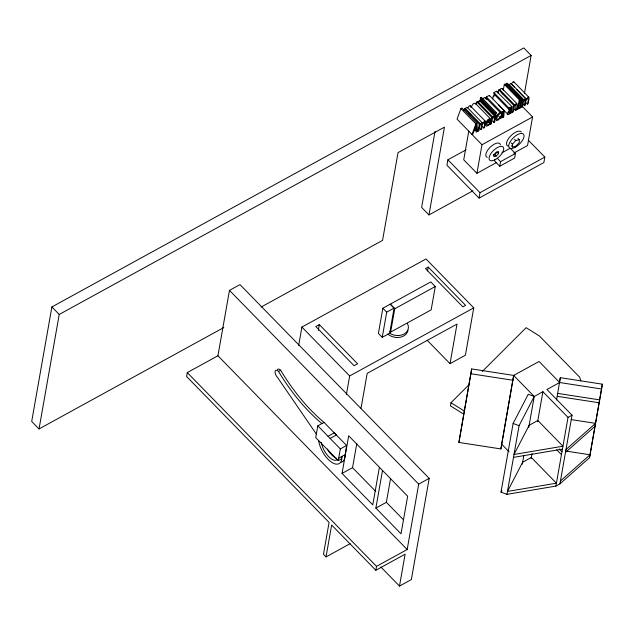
<?xml version="1.0" encoding="UTF-8"?>
<svg xmlns="http://www.w3.org/2000/svg" width="634" height="634" viewBox="0 0 634 634"><rect width="100%" height="100%" fill="white"/><g stroke="black" fill="none" stroke-linecap="round" stroke-linejoin="round"><path stroke-width="0.95" d="M498.554 153.602L498.578 151.613L496.264 152.136L493.918 154.641L493.894 156.63L496.208 156.115L498.554 153.602L497.127 152.144L494.782 154.648L493.236 154.997M470.507 106.995L470.19 105.727A1.363 0.61 -44.3 0 0 469.422 105.854L467.694 107.891L482.664 123.226L484.392 121.189A1.363 0.61 -44.3 0 1 485.161 121.054L485.486 122.322L484.59 127.553L483.75 128.013L482.395 126.618M277.47 369.638A4.644 2.195 61.2 0 1 280.64 370.232A119.477 56.489 61.2 0 0 324.045 422.395L346.592 445.48L344.841 457.558A18.544 8.773 61.2 0 1 340.783 462.416M489.638 120.928C490.161 117.837 486.738 120.896 487.015 122.37L489.638 120.928L488.275 119.541M559.457 382.524L560.313 377.682L602.3 384.172L601.626 389.014L559.64 382.524L539.082 361.467L513.667 375.423L500.884 448.935L458.897 442.445L471.68 368.933L513.667 375.423L534.224 396.472L528.772 427.427M458.897 442.445L471.68 368.933M500.884 448.935L513.667 375.423M556.573 399.935L560.313 377.682M555.915 486.08L568.024 417.402L542.918 391.701L534.224 396.472L528.257 394.269L513.112 423.472L501.003 492.15L506.97 494.346L555.915 486.08L559.925 483.877L589.517 457.693L602.3 384.172M524.469 93.277L531.141 55.435L523.803 47.922L51.885 306.943L31.7 421.436L39.039 428.949L223.81 327.532M39.039 428.949L59.224 314.456L531.141 55.435M380.86 566.994L399.491 586.078L411.355 579.571L429.194 478.377L239.969 284.611L229.468 290.372L217.938 355.769L187.284 372.594L186.594 376.509L329.086 522.424L323.467 554.298L326.027 556.921L350.15 543.679M298.669 345.443L301.903 327.073L426.008 258.957L473.756 307.855L465.404 355.23L450.029 363.67L427.189 340.284M318.3 330.409L319.33 324.608L357.592 363.789L354.073 365.723L315.803 326.542L319.33 324.608M324.045 422.395L317.793 425.834L315.716 437.579L338.263 460.664L341.449 458.913L341.892 456.44L341.774 459.238A18.544 8.773 61.2 0 1 330.227 461.219A18.544 8.773 61.2 0 1 318.609 440.551M346.418 394.34L349.659 375.97L473.756 307.855M338.263 460.664L340.339 448.92L346.592 445.48M326.027 556.921L331.645 525.039L375.827 570.275L405.118 554.203L399.491 586.078M379.401 467.274L372.768 504.886L342.043 473.424L348.676 435.812L407.646 496.192L401.013 533.804L375.875 508.072L382.508 470.452M361.047 408.145L367.181 373.363L457.011 324.061L450.029 363.67M342.043 473.424L352.536 467.662L356.791 443.546M389.989 331.439L390.639 332.105L431.16 309.868L435.273 286.52L430.779 281.916L382.849 308.227L378.411 333.397L382.254 337.328L389.664 333.262A11.88 9.019 10 0 0 404.032 334.031A11.88 9.019 10 0 0 407.393 323.53M382.254 337.328L386.692 312.158L394.102 308.092L390.259 304.154L394.752 308.758L390.639 332.105M389.664 333.262L394.102 308.092M435.043 131.333L421.626 207.413L428.964 214.926L472.98 190.763M428.964 214.926L444.442 127.141L398.041 152.604L382.556 240.397L261.113 307.054M375.875 508.072L386.375 502.31L390.623 478.194M427.554 270.964L428.235 267.088L465.625 305.374L462.875 306.888L425.485 268.602L428.235 267.088M466.053 149.822L447.897 159.784L446.938 165.244L479.05 198.125L543.877 162.55L544.836 157.089L528.439 140.296M375.827 570.275L376.517 566.36L407.171 549.535L418.702 484.138L429.194 478.377M464.072 110.538L464.381 108.794L465.213 108.335L480.192 123.67L480.049 124.446C480.421 123.654 482.173 121.577 482.664 123.226M465.213 108.335L465.079 109.111C465.443 108.319 467.203 106.243 467.694 107.891M468.772 131.214L463.731 159.792L476.934 173.312L496.66 162.486M476.34 104.594L476.8 101.979L477.632 101.519L492.61 116.854L492.428 117.892L494.393 115.911L479.423 100.576L477.45 102.557L477.632 101.519M479.787 101.915L480.089 100.172L480.929 99.712M496.382 112.63L495.431 113.153L495.217 114.374L496.16 113.851L496.382 112.63L481.404 97.295L480.453 97.818L480.239 99.039L495.899 115.047L494.671 122.021L493.838 122.481L491.794 120.389M476.76 129.708L478.123 131.103L479.352 124.129L480.192 123.67M485.287 98.849L485.517 97.533L484.542 97.62A2.124 0.951 -44.3 0 0 483.171 98.563L482.712 99.078M486.215 98.024L486.373 96.859L489.345 95.409L504.323 110.744L503.689 117.068L502.857 117.528L502.992 116.783C493.109 124.272 509.451 106.433 501.137 113.383L485.517 97.533M478.9 127.466L480.937 129.558L481.713 123.915L479.875 125.437L478.955 130.644L478.123 131.103M483.75 128.013C486.999 118.059 481.008 123.582 481.777 129.098L480.937 129.558M476.934 173.312L481.975 144.742L532.584 116.965L522.02 106.147M507.874 114.389C505.433 112.155 516.742 104.42 508.753 109.207L493.775 93.872L493.989 92.683L496.398 91.169L512.114 106.766L511.305 112.892L510.473 113.351L510.6 112.606L509.419 114.017L508.048 114.532L498.34 104.634M489.908 123.099L488.854 125.183L486.5 126.174C483.251 123.368 491.493 114.239 490.296 121.387L486.857 123.273C485.644 127.339 492.57 122.814 488.497 121.728M488.505 122.196L490.542 124.288L491.77 117.314L492.61 116.854M479.05 198.125L480.009 192.673L544.836 157.089M498.11 93.428L498.728 89.941L499.56 89.489L514.539 104.816L514.404 105.593C517.399 100.537 518.461 107.503 516.369 110.11L515.537 110.57L513.492 108.477M494.393 115.911C493.529 118.487 490.288 120.016 491.374 123.828L490.542 124.288M499.56 89.489L499.426 90.258L500.694 88.744L501.954 88.34L517.098 103.849M493.838 122.481L495.067 115.507L495.899 115.047M503.269 90.242L504.299 84.409L505.132 83.957L521.703 100.885L520.474 107.859L519.634 108.319L518.279 106.924M499.632 117.75L498.689 119.794L496.596 120.65C495.202 118.645 496.723 115.602 498.142 113.89A2.124 0.951 -44.3 0 1 499.521 112.955L500.495 112.868C500.377 114.762 496.636 114.413 497.032 117.583C495.923 122.402 502.802 116.767 497.539 115.689M506.043 84.877L506.257 83.656L507.208 83.141L522.178 98.468L521.964 99.689L521.013 100.212L521.227 98.991L522.178 98.468M501.137 113.383L501.351 112.194L504.323 110.744M469.77 383.958L450.98 402.717L450.433 405.839L463.708 414.145M494.924 159.134L494.607 160.965L499.75 166.235L514.61 158.072L515.418 153.491L510.275 148.229L502.017 152.762M503.166 115.808L503.507 113.874L501.969 114.976A1.815 0.808 -44.3 0 0 501.114 116.165L501.312 117.504L503.166 115.808L501.803 114.413M508.753 109.207L508.959 108.01L511.931 106.567M499.75 166.235L500.551 161.654L515.418 153.491M510.774 111.632L511.115 109.698L509.577 110.799A1.815 0.808 -44.3 0 0 508.722 111.988L508.92 113.328L510.774 111.632L509.411 110.237M511.115 110.855L512.47 112.25L513.706 105.276L514.539 104.816M515.537 110.57L516.139 104.887L514.222 106.583L513.31 111.79L512.47 112.25M517.558 109.46L519.27 99.744L520.11 99.284L518.39 109L517.558 109.46L516.195 108.065M519.634 108.319L520.863 101.345L521.703 100.885M520.332 105.791L521.695 107.186L522.923 100.212L523.763 99.76L508.785 84.425L507.953 84.885M523.763 99.76L523.621 100.529C523.993 99.736 525.745 97.66 526.236 99.308L527.964 97.271A1.363 0.61 -44.3 0 1 528.732 97.145L529.057 98.413L528.162 103.643L527.322 104.095L525.285 102.011M522.471 103.548L524.508 105.64L525.285 99.998L523.446 101.519L522.527 106.726L521.695 107.186M527.322 104.095C530.571 94.141 524.58 99.665 525.348 105.181L524.508 105.64M532.584 116.965L527.543 145.535L513.817 153.071M506.97 494.346L519.08 425.676L534.224 396.472M522.289 464.183L523.827 455.481M531.149 458.445L532.005 453.611M537.632 421.689L542.918 391.701M559.925 483.877L572.034 415.207L546.936 389.498L559.64 382.524M589.517 457.693L601.626 389.014M471.236 107.487C471.728 105.799 473.162 102.597 475.302 103.326L490.28 118.661M475.278 130.525L476.641 131.92L477.568 131.412L476.974 123.337L462.004 108.002L460.918 108.596L457.051 119.113L481.975 144.742M476.974 123.337L475.896 123.931L472.029 134.448L472.916 133.964L473.97 131.04L476.499 129.653L476.641 131.92M501.003 492.15L501.89 490.431M514.665 87.46L511.266 83.981L512.993 81.937A1.363 0.61 -44.3 0 1 513.762 81.81L528.899 97.295M508.65 85.194L510.909 83.339L526.117 98.88M512.573 147.025L512.446 144.243L515.767 140.558L519.206 139.646L519.333 142.428L516.021 146.113L512.573 147.025L511.305 145.725M482.3 371.453L526.149 327.683L539.423 335.988L579.674 377.206L580.847 380.979M486.389 99.34L487.443 98.428M565.98 449.538L595.572 423.354L571.163 419.581M565.473 452.438L595.064 426.254M560.44 480.976L590.032 454.792L565.623 451.02M495.051 94.252L493.173 96.352L492.776 98.841M476.435 128.726L474.398 129.851L476.189 124.906L476.435 128.726L475.08 127.339M316.572 434.409L277.526 377.452A4.644 2.195 61.2 0 1 275.101 371.5A4.644 2.195 61.2 0 1 278.492 371.405L280.64 370.232M394.752 308.758L435.273 286.52M328.016 436.295L334.269 432.864L336.377 435.019L330.116 438.451M338.707 458.184L344.959 454.752M568.024 417.402L572.034 415.207M513.492 457.376L562.429 449.11M471.007 373.775L512.993 380.257M557.722 393.405L599.709 399.888M557.215 396.305L599.201 402.788M513.112 423.472L519.08 425.676M450.98 402.717L464.254 411.014M516.71 89.552L526.236 99.308M517.495 94.26L519.539 96.352M521.568 98.817L522.923 100.212M506.257 83.656L521.227 98.991M504.299 84.409L519.27 99.744M519.508 99.95L520.863 101.345M502.152 93.047L503.507 94.442M498.728 89.941L513.706 105.276M509.918 107.368L511.281 108.763M493.989 92.683L508.959 108.01M486.373 96.859L501.351 112.194M480.453 97.818L495.431 113.153M517.938 138.347L519.206 139.646M480.089 100.172L495.067 115.507M514.499 139.258L515.767 140.558M476.8 101.979L491.77 117.314M511.178 142.943L512.446 144.243M470.357 105.878L485.327 121.213M469.16 113.296L471.205 115.388M464.381 108.794L479.352 124.129M460.918 108.596L475.896 123.931M494.782 154.648L496.208 156.115M497.341 158.357L500.551 161.654M447.897 159.784L480.009 192.673M559.251 448.967L561.97 451.741M556.707 449.783L561.455 454.641M382.849 308.227L386.692 312.158M501.557 444.093L509.094 451.812M301.903 327.073L349.659 375.97M229.468 290.372L418.702 484.138M317.793 425.834L340.339 448.92M352.536 467.662L375.756 491.437M386.375 502.31L403.359 519.698M217.938 355.769L407.171 549.535M187.284 372.594L376.517 566.36M51.885 306.943L59.224 314.456M496.961 91.233L497.238 92.199M489.345 95.409L489.622 95.932M475.302 103.326L475.54 104.079M513.928 81.96L514.095 82.586M502.128 88.514L502.294 89.172M511.139 83.545L511.266 83.981M407.995 330.203A11.88 9.019 10 0 1 400.094 337.256A11.88 9.019 10 0 1 387.762 334.07M493.973 96.21A1.815 0.808 -44.3 0 1 494.266 95.813M508.016 146.097A9.843 4.398 -44.3 0 1 510.425 136.231A9.843 4.398 -44.3 0 1 521.314 131.927M487.277 157.343A9.415 4.208 -44.3 0 1 490.351 147.072A9.415 4.208 -44.3 0 1 500.424 144.782M321.898 423.575A119.477 56.489 61.2 0 1 278.492 371.405M336.313 458.184A14.281 6.752 61.2 0 1 327.39 449.038M337.098 459.864A14.281 6.752 61.2 0 1 327.984 455.909A14.281 6.752 61.2 0 1 321.319 442.429M529.152 425.279L514 454.475L562.944 446.209L537.846 420.5L529.152 425.279M522.63 462.249L507.485 491.445L556.422 483.179L531.324 457.479L522.63 462.249M515.276 147.262A9.843 4.398 -44.3 0 0 523.525 134.194A9.843 4.398 -44.3 0 0 510.362 141.422A9.843 4.398 -44.3 0 0 515.276 147.262M495.376 159.562A9.415 4.208 -44.3 0 0 503.182 147.064A9.415 4.208 -44.3 0 0 490.573 154.07A9.415 4.208 -44.3 0 0 495.376 159.562"/></g></svg>
